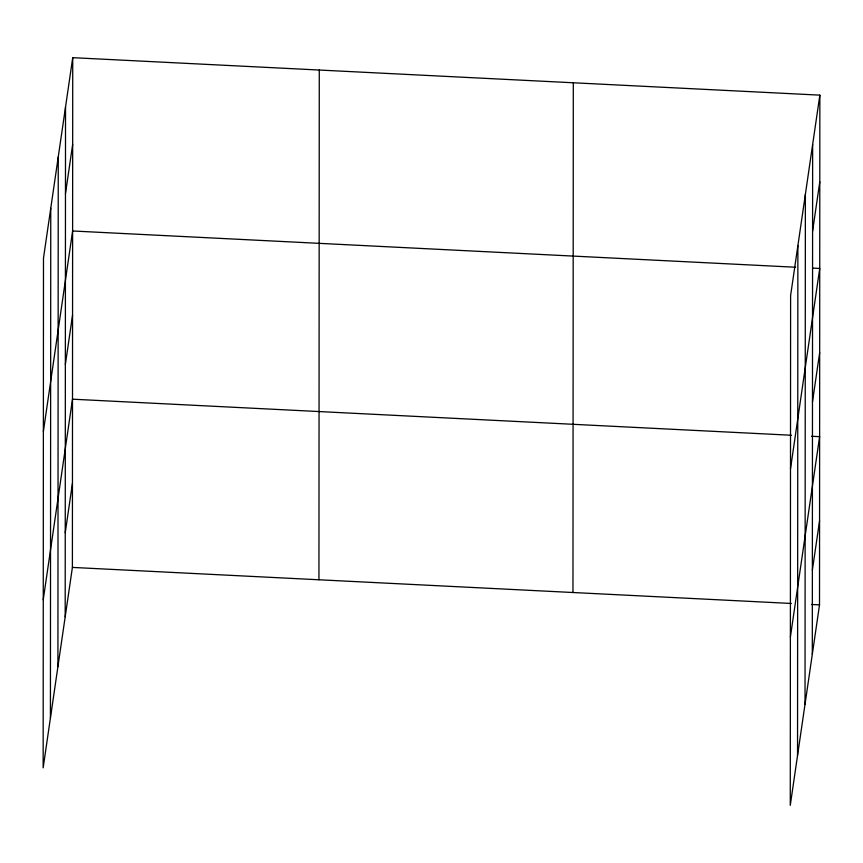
<?xml version="1.0" encoding="UTF-8"?>
<svg xmlns="http://www.w3.org/2000/svg" width="863" height="863" viewBox="0 0 863 863"><rect width="100%" height="100%" fill="white"/><g stroke="black" fill="none" stroke-linecap="round" stroke-linejoin="round"><path stroke-width="1.29" d="M50.421 718.016L50.766 208.274M57.918 666.646L58.253 156.904M65.189 616.797L65.523 107.055M72.729 57.67L43.484 258.123L43.15 767.865L72.395 567.412L72.729 57.67L819.85 95.135L819.516 604.877L790.271 805.33L790.605 295.588L819.85 95.135M318.943 579.774L319.278 70.032M572.967 592.514L573.302 82.772M797.541 755.481L797.876 245.739M805.028 704.122L805.373 194.38M812.31 654.262L812.644 144.52M65.469 193.711L72.675 144.326M43.377 431.435L72.621 230.982L795.61 267.239M65.361 364.477L72.557 315.081M43.258 599.645L72.503 399.191L791.479 435.254M65.243 532.687L72.449 483.302M812.59 231.176L819.796 181.791M790.486 468.9L819.731 268.447L813.032 268.113M812.471 401.942L819.677 352.557M790.379 637.121L819.623 436.667L811.587 436.257M812.363 570.152L819.57 520.767M72.395 567.412L791.371 603.464M811.468 604.478L819.516 604.877"/></g></svg>
